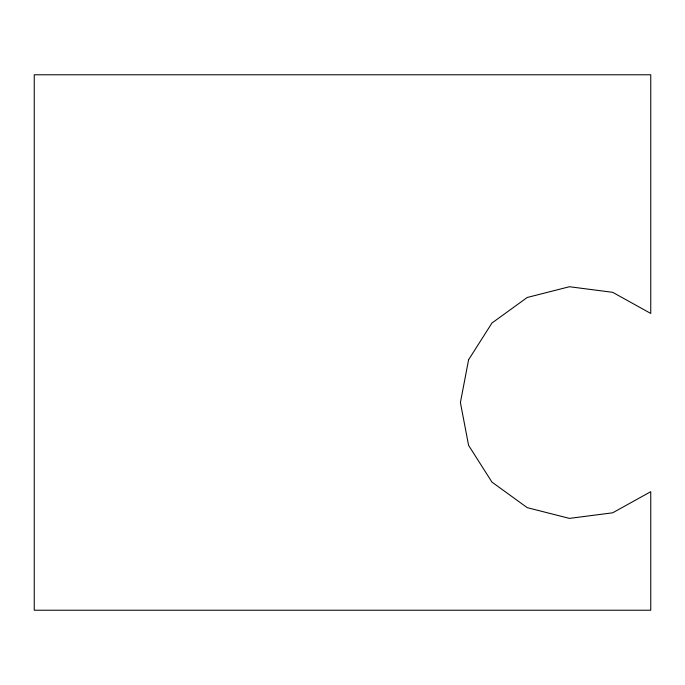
<?xml version="1.0" encoding="UTF-8"?>
<svg xmlns="http://www.w3.org/2000/svg" width="685" height="685" viewBox="0 0 685 685"><rect width="100%" height="100%" fill="white"/><g stroke="black" fill="none" stroke-linecap="round" stroke-linejoin="round"><path stroke-width="1.03" d="M468.583 359.779L460.406 402.566L468.583 445.344L491.958 482.103L527.236 507.653L569.449 518.391L612.655 512.808L650.75 491.693L650.75 610.224L34.25 610.224L34.25 74.776L650.75 74.776L650.75 313.439L612.655 292.315L569.449 286.732L527.236 297.47L491.958 323.02L468.583 359.779"/></g></svg>
